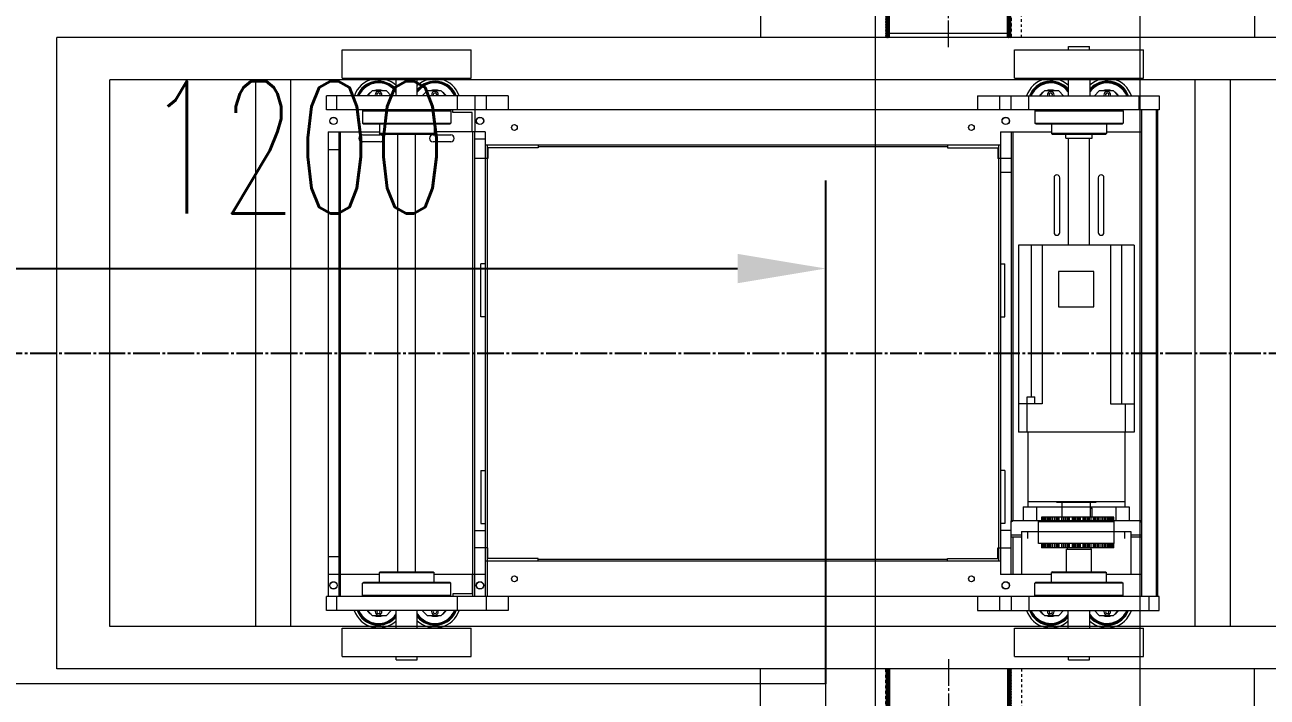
# Model space of a CAD drawing. Header units: millimetres. Extents: x -66983 to -34457, y -12173 to 8181.
# Drawn here: x -50772 to -49364, y -1125 to -362 of the extents above; entities that cross this region are included whole.
import ezdxf

# ---------------------------------------------------------------- set-up
doc = ezdxf.new("R2010")
doc.units = ezdxf.units.MM
doc.linetypes.add('EB_DASH', pattern=[6, 3, -3])
doc.linetypes.add('EB_DASHDOT', pattern=[39, 30, -3, 3, -3])
doc.layers.get('0').update_dxf_attribs({"lineweight": 0})
for name, color, linetype, lineweight in [('01粗实线', 7, 'Continuous', 0), ('02___PRT_ALL_AXES', 7, 'Continuous', 0), ('05中心线', 4, 'EB_DASHDOT', 0), ('4虚线层', 6, 'EB_DASH', 0), ('CAXA0', 7, 'Continuous', 70), ('CAXA1', 1, 'EB_DASHDOT', 25), ('CAXA4', 4, 'Continuous', 25)]:
    doc.layers.add(name, color=color, linetype=linetype, lineweight=lineweight)
doc.styles.add('标准', font='txt.shx', dxfattribs={"width": 0.667, "bigfont": 'gbcbig.shx'})
doc.dimstyles.new('标准', dxfattribs={"dimscale": 100, "dimtxt": 3.5, "dimasz": 2, "dimexe": 2, "dimexo": 0, "dimtad": 1, "dimdec": 1, "dimzin": 0, "dimdsep": 46, "dimtxsty": '标准', "dimcen": 0, "dimdle": 2, "dimazin": 2, "dimtfac": 1, "dimtdec": 3, "dimtmove": 0, "dimatfit": 3, "dimfxl": 1, "dimtolj": 1, "dimtzin": 0, "dimarcsym": 0})

# ---------------------------------------------------------------- blocks, each defined once
blk = doc.blocks.new('CAXBLOCK387')
at = {"layer": 'CAXA0', "color": 0, "linetype": 'Continuous', "lineweight": 25}
for p, q in [((-327930.6, 43726.5), (-327931.6, 43725.5)), ((-327928.8, 43726.5), (-327931.6, 43723.7)), ((-327927.6, 43726), (-327931.6, 43722)), ((-327931.6, 43725.9), (-327927.6, 43721.9)), ((-327931.6, 43724.2), (-327927.6, 43720.2)), ((-327927.6, 43724.2), (-327931.6, 43720.2)), ((-327930.4, 43726.5), (-327927.6, 43723.7)), ((-327928.6, 43726.5), (-327927.6, 43725.5)), ((-327931.6, 43722.4), (-327927.6, 43718.4)), ((-327927.6, 43722.4), (-327931.6, 43718.4)), ((-327927.6, 43720.7), (-327931.6, 43716.7)), ((-327931.6, 43720.6), (-327927.6, 43716.6)), ((-327931.6, 43718.9), (-327927.6, 43714.9)), ((-327927.6, 43718.9), (-327931.6, 43714.9)), ((-327931.6, 43717.1), (-327927.6, 43713.1)), ((-327927.6, 43717.1), (-327931.6, 43713.1)), ((-327927.6, 43715.4), (-327931.6, 43711.4)), ((-327931.6, 43715.3), (-327927.6, 43711.3)), ((-327931.6, 43713.6), (-327927.6, 43709.6)), ((-327927.6, 43713.6), (-327931.6, 43709.6)), ((-327931.6, 43711.8), (-327927.6, 43707.8)), ((-327927.6, 43711.8), (-327931.6, 43707.8)), ((-327927.6, 43710.1), (-327931.6, 43706.1)), ((-327931.6, 43710), (-327927.6, 43706)), ((-327927.6, 43708.3), (-327931.6, 43704.3)), ((-327931.6, 43708.2), (-327927.6, 43704.2)), ((-327931.6, 43706.5), (-327927.6, 43702.5)), ((-327927.6, 43706.5), (-327931.6, 43702.5)), ((-327927.6, 43704.8), (-327931.6, 43700.8)), ((-327931.6, 43704.7), (-327927.6, 43700.7)), ((-327927.6, 43703), (-327931.6, 43699)), ((-327931.6, 43702.9), (-327927.6, 43698.9)), ((-327931.6, 43701.2), (-327927.6, 43697.2)), ((-327927.6, 43701.2), (-327931.6, 43697.2)), ((-327927.6, 43699.5), (-327931.6, 43695.5)), ((-327931.6, 43699.4), (-327927.6, 43695.4)), ((-327927.6, 43697.7), (-327931.6, 43693.7)), ((-327931.6, 43697.6), (-327927.6, 43693.6)), ((-327931.6, 43695.9), (-327927.6, 43691.9)), ((-327927.6, 43695.9), (-327931.6, 43691.9)), ((-327931.6, 43694.1), (-327927.6, 43690.1)), ((-327927.6, 43694.1), (-327931.6, 43690.1)), ((-327927.6, 43692.4), (-327931.6, 43688.4)), ((-327931.6, 43692.3), (-327927.6, 43688.3)), ((-327931.6, 43690.6), (-327927.6, 43686.6)), ((-327927.6, 43690.6), (-327931.6, 43686.6)), ((-327931.6, 43688.8), (-327927.6, 43684.8)), ((-327927.6, 43688.8), (-327931.6, 43684.8)), ((-327927.6, 43687.1), (-327931.6, 43683.1)), ((-327931.6, 43687), (-327927.6, 43683)), ((-327931.6, 43685.3), (-327927.6, 43681.3)), ((-327927.6, 43685.3), (-327931.6, 43681.3)), ((-327931.6, 43683.5), (-327927.6, 43679.5)), ((-327927.6, 43683.5), (-327931.6, 43679.5)), ((-327927.6, 43681.8), (-327931.6, 43677.8)), ((-327931.6, 43681.7), (-327927.6, 43677.7)), ((-327931.6, 43680), (-327927.6, 43676)), ((-327927.6, 43680), (-327931.6, 43676)), ((-327931.6, 43678.2), (-327927.6, 43674.2)), ((-327927.6, 43678.2), (-327931.6, 43674.2)), ((-327927.6, 43676.5), (-327931.6, 43672.5)), ((-327931.6, 43676.4), (-327927.6, 43672.4)), ((-327931.6, 43674.7), (-327927.6, 43670.7)), ((-327927.6, 43674.7), (-327931.6, 43670.7)), ((-327931.6, 43672.9), (-327927.6, 43668.9)), ((-327927.6, 43672.9), (-327931.6, 43668.9)), ((-327927.6, 43671.2), (-327931.6, 43667.2)), ((-327931.6, 43671.1), (-327927.6, 43667.1)), ((-327931.6, 43669.4), (-327927.6, 43665.4)), ((-327927.6, 43669.4), (-327931.6, 43665.4)), ((-327931.6, 43667.6), (-327927.6, 43663.6)), ((-327927.6, 43667.6), (-327931.6, 43663.6)), ((-327927.6, 43665.9), (-327931.6, 43661.9)), ((-327931.6, 43665.8), (-327927.6, 43661.8)), ((-327931.6, 43664.1), (-327927.6, 43660.1)), ((-327927.6, 43664.1), (-327931.6, 43660.1)), ((-327931.6, 43662.3), (-327927.6, 43658.3)), ((-327927.6, 43662.3), (-327931.6, 43658.3)), ((-327927.6, 43660.6), (-327931.6, 43656.6)), ((-327931.6, 43660.5), (-327927.6, 43656.5)), ((-327931.6, 43658.8), (-327929.3, 43656.5)), ((-327931.6, 43657), (-327931.1, 43656.5)), ((-327927.6, 43658.8), (-327929.9, 43656.5)), ((-327927.6, 43657), (-327928.1, 43656.5))]:
    blk.add_line(p, q, dxfattribs=at)
blk = doc.blocks.new('CAXBLOCK388')
at = {"layer": 'CAXA0', "color": 0, "linetype": 'Continuous', "lineweight": 25}
for p, q in [((-327792.7, 43726.5), (-327793.8, 43725.4)), ((-327791, 43726.5), (-327793.8, 43723.6)), ((-327793.8, 43726.1), (-327789.8, 43722.1)), ((-327789.8, 43725.8), (-327793.8, 43721.8)), ((-327793.8, 43724.3), (-327789.8, 43720.3)), ((-327789.8, 43724.1), (-327793.8, 43720.1)), ((-327793.8, 43722.5), (-327789.8, 43718.5)), ((-327792.5, 43726.5), (-327789.8, 43723.8)), ((-327790.7, 43726.5), (-327789.8, 43725.6)), ((-327789.8, 43722.3), (-327793.8, 43718.3)), ((-327793.8, 43720.8), (-327789.8, 43716.8)), ((-327789.8, 43720.5), (-327793.8, 43716.5)), ((-327793.8, 43719), (-327789.8, 43715)), ((-327789.8, 43718.8), (-327793.8, 43714.8)), ((-327793.8, 43717.2), (-327789.8, 43713.2)), ((-327789.8, 43717), (-327793.8, 43713)), ((-327793.8, 43715.5), (-327789.8, 43711.5)), ((-327789.8, 43715.2), (-327793.8, 43711.2)), ((-327793.8, 43713.7), (-327789.8, 43709.7)), ((-327789.8, 43713.5), (-327793.8, 43709.5)), ((-327793.8, 43711.9), (-327789.8, 43707.9)), ((-327789.8, 43711.7), (-327793.8, 43707.7)), ((-327793.8, 43710.2), (-327789.8, 43706.2)), ((-327789.8, 43709.9), (-327793.8, 43705.9)), ((-327793.8, 43708.4), (-327789.8, 43704.4)), ((-327789.8, 43708.2), (-327793.8, 43704.2)), ((-327793.8, 43706.6), (-327789.8, 43702.6)), ((-327789.8, 43706.4), (-327793.8, 43702.4)), ((-327793.8, 43704.8), (-327789.8, 43700.8)), ((-327789.8, 43704.6), (-327793.8, 43700.6)), ((-327793.8, 43703.1), (-327789.8, 43699.1)), ((-327789.8, 43702.9), (-327793.8, 43698.9)), ((-327793.8, 43701.3), (-327789.8, 43697.3)), ((-327789.8, 43701.1), (-327793.8, 43697.1)), ((-327793.8, 43699.5), (-327789.8, 43695.5)), ((-327789.8, 43699.3), (-327793.8, 43695.3)), ((-327793.8, 43697.8), (-327789.8, 43693.8)), ((-327789.8, 43697.5), (-327793.8, 43693.5)), ((-327793.8, 43696), (-327789.8, 43692)), ((-327789.8, 43695.8), (-327793.8, 43691.8)), ((-327793.8, 43694.2), (-327789.8, 43690.2)), ((-327789.8, 43694), (-327793.8, 43690)), ((-327793.8, 43692.5), (-327789.8, 43688.5)), ((-327789.8, 43692.2), (-327793.8, 43688.2)), ((-327793.8, 43690.7), (-327789.8, 43686.7)), ((-327789.8, 43690.5), (-327793.8, 43686.5)), ((-327793.8, 43688.9), (-327789.8, 43684.9)), ((-327789.8, 43688.7), (-327793.8, 43684.7)), ((-327793.8, 43687.2), (-327789.8, 43683.2)), ((-327789.8, 43686.9), (-327793.8, 43682.9)), ((-327793.8, 43685.4), (-327789.8, 43681.4)), ((-327789.8, 43685.2), (-327793.8, 43681.2)), ((-327793.8, 43683.6), (-327789.8, 43679.6)), ((-327789.8, 43683.4), (-327793.8, 43679.4)), ((-327793.8, 43681.9), (-327789.8, 43677.9)), ((-327789.8, 43681.6), (-327793.8, 43677.6)), ((-327793.8, 43680.1), (-327789.8, 43676.1)), ((-327789.8, 43679.9), (-327793.8, 43675.9)), ((-327793.8, 43678.3), (-327789.8, 43674.3)), ((-327789.8, 43678.1), (-327793.8, 43674.1)), ((-327793.8, 43676.6), (-327789.8, 43672.6)), ((-327789.8, 43676.3), (-327793.8, 43672.3)), ((-327793.8, 43674.8), (-327789.8, 43670.8)), ((-327789.8, 43674.6), (-327793.8, 43670.6)), ((-327793.8, 43673), (-327789.8, 43669)), ((-327789.8, 43672.8), (-327793.8, 43668.8)), ((-327793.8, 43671.3), (-327789.8, 43667.3)), ((-327789.8, 43671), (-327793.8, 43667)), ((-327793.8, 43669.5), (-327789.8, 43665.5)), ((-327789.8, 43669.3), (-327793.8, 43665.3)), ((-327793.8, 43667.7), (-327789.8, 43663.7)), ((-327789.8, 43667.5), (-327793.8, 43663.5)), ((-327793.8, 43666), (-327789.8, 43662)), ((-327789.8, 43665.7), (-327793.8, 43661.7)), ((-327793.8, 43664.2), (-327789.8, 43660.2)), ((-327789.8, 43664), (-327793.8, 43660)), ((-327793.8, 43662.4), (-327789.8, 43658.4)), ((-327789.8, 43662.2), (-327793.8, 43658.2)), ((-327793.8, 43660.7), (-327789.8, 43656.7)), ((-327789.8, 43660.4), (-327793.8, 43656.5)), ((-327793.8, 43658.9), (-327791.4, 43656.5)), ((-327793.8, 43657.1), (-327793.2, 43656.5)), ((-327789.8, 43658.7), (-327792, 43656.5)), ((-327789.8, 43656.9), (-327790.2, 43656.5))]:
    blk.add_line(p, q, dxfattribs=at)
blk = doc.blocks.new('CAXBLOCK389')
at = {"layer": 'CAXA0', "color": 0, "linetype": 'Continuous', "lineweight": 25}
for p, q in [((-327931.6, 44512.2), (-327931.3, 44512.5)), ((-327931.6, 44510.4), (-327929.5, 44512.5)), ((-327931.6, 44508.6), (-327927.7, 44512.5)), ((-327927.6, 44508.6), (-327931.5, 44512.5)), ((-327927.6, 44510.4), (-327929.7, 44512.5)), ((-327927.6, 44512.1), (-327928, 44512.5)), ((-327931.6, 44506.9), (-327927.6, 44510.9)), ((-327927.6, 44506.8), (-327931.6, 44510.8)), ((-327931.6, 44505.1), (-327927.6, 44509.1)), ((-327927.6, 44505), (-327931.6, 44509)), ((-327931.6, 44503.3), (-327927.6, 44507.3)), ((-327927.6, 44503.3), (-327931.6, 44507.3)), ((-327931.6, 44501.6), (-327927.6, 44505.6)), ((-327927.6, 44501.5), (-327931.6, 44505.5)), ((-327931.6, 44499.8), (-327927.6, 44503.8)), ((-327927.6, 44499.7), (-327931.6, 44503.7)), ((-327931.6, 44498), (-327927.6, 44502)), ((-327927.6, 44498), (-327931.6, 44502)), ((-327931.6, 44496.3), (-327927.6, 44500.3)), ((-327927.6, 44496.2), (-327931.6, 44500.2)), ((-327931.6, 44494.5), (-327927.6, 44498.5)), ((-327927.6, 44494.4), (-327931.6, 44498.4)), ((-327931.6, 44492.7), (-327927.6, 44496.7)), ((-327927.6, 44492.7), (-327931.6, 44496.7)), ((-327931.6, 44490.9), (-327927.6, 44494.9)), ((-327927.6, 44490.9), (-327931.6, 44494.9)), ((-327931.6, 44489.2), (-327927.6, 44493.2)), ((-327927.6, 44489.1), (-327931.6, 44493.1)), ((-327931.6, 44487.4), (-327927.6, 44491.4)), ((-327927.6, 44487.4), (-327931.6, 44491.4)), ((-327931.6, 44485.6), (-327927.6, 44489.6)), ((-327927.6, 44485.6), (-327931.6, 44489.6)), ((-327931.6, 44483.9), (-327927.6, 44487.9)), ((-327927.6, 44483.8), (-327931.6, 44487.8)), ((-327931.6, 44482.1), (-327927.6, 44486.1)), ((-327927.6, 44482.1), (-327931.6, 44486.1)), ((-327931.6, 44480.3), (-327927.6, 44484.3)), ((-327927.6, 44480.3), (-327931.6, 44484.3)), ((-327931.6, 44478.6), (-327927.6, 44482.6)), ((-327927.6, 44478.5), (-327931.6, 44482.5)), ((-327931.6, 44476.8), (-327927.6, 44480.8)), ((-327927.6, 44476.8), (-327931.6, 44480.8)), ((-327931.6, 44475), (-327927.6, 44479)), ((-327927.6, 44475), (-327931.6, 44479)), ((-327931.6, 44473.3), (-327927.6, 44477.3)), ((-327927.6, 44473.2), (-327931.6, 44477.2)), ((-327931.6, 44471.5), (-327927.6, 44475.5)), ((-327927.6, 44471.5), (-327931.6, 44475.5)), ((-327931.6, 44469.7), (-327927.6, 44473.7)), ((-327927.6, 44469.7), (-327931.6, 44473.7)), ((-327931.6, 44468), (-327927.6, 44472)), ((-327927.6, 44467.9), (-327931.6, 44471.9)), ((-327931.6, 44466.2), (-327927.6, 44470.2)), ((-327927.6, 44466.2), (-327931.6, 44470.2)), ((-327931.6, 44464.4), (-327927.6, 44468.4)), ((-327927.6, 44464.4), (-327931.6, 44468.4)), ((-327931.6, 44462.7), (-327927.6, 44466.7)), ((-327927.6, 44462.6), (-327931.6, 44466.6)), ((-327931.6, 44460.9), (-327927.6, 44464.9)), ((-327927.6, 44460.9), (-327931.6, 44464.9)), ((-327931.6, 44459.1), (-327927.6, 44463.1)), ((-327927.6, 44459.1), (-327931.6, 44463.1)), ((-327931.6, 44457.4), (-327927.6, 44461.4)), ((-327927.6, 44457.3), (-327931.6, 44461.3)), ((-327931.6, 44455.6), (-327927.6, 44459.6)), ((-327927.6, 44455.6), (-327931.6, 44459.6)), ((-327931.6, 44453.8), (-327927.6, 44457.8)), ((-327927.6, 44453.8), (-327931.6, 44457.8)), ((-327931.6, 44452.1), (-327927.6, 44456.1)), ((-327927.6, 44452), (-327931.6, 44456)), ((-327931.6, 44450.3), (-327927.6, 44454.3)), ((-327927.6, 44450.2), (-327931.6, 44454.2)), ((-327931.6, 44448.5), (-327927.6, 44452.5)), ((-327927.6, 44448.5), (-327931.6, 44452.5)), ((-327931.6, 44446.8), (-327927.6, 44450.8)), ((-327927.6, 44446.7), (-327931.6, 44450.7)), ((-327931.6, 44445), (-327927.6, 44449)), ((-327927.6, 44444.9), (-327931.6, 44448.9)), ((-327931.6, 44443.2), (-327927.6, 44447.2)), ((-327927.6, 44443.2), (-327931.6, 44447.2)), ((-327928.7, 44442.5), (-327931.6, 44445.4)), ((-327930.4, 44442.5), (-327931.6, 44443.6)), ((-327930.5, 44442.5), (-327927.6, 44445.5)), ((-327928.8, 44442.5), (-327927.6, 44443.7))]:
    blk.add_line(p, q, dxfattribs=at)
blk = doc.blocks.new('CAXBLOCK390')
at = {"layer": 'CAXA0', "color": 0, "linetype": 'Continuous', "lineweight": 25}
for p, q in [((-327793.8, 44512), (-327793.4, 44512.5)), ((-327793.8, 44510.3), (-327791.6, 44512.5)), ((-327793.8, 44508.5), (-327789.8, 44512.5)), ((-327789.8, 44508.7), (-327793.6, 44512.5)), ((-327789.8, 44510.5), (-327791.8, 44512.5)), ((-327789.8, 44512.3), (-327790.1, 44512.5)), ((-327789.8, 44507), (-327793.8, 44511)), ((-327793.8, 44506.7), (-327789.8, 44510.7)), ((-327789.8, 44505.2), (-327793.8, 44509.2)), ((-327793.8, 44505), (-327789.8, 44509)), ((-327789.8, 44503.4), (-327793.8, 44507.4)), ((-327793.8, 44503.2), (-327789.8, 44507.2)), ((-327789.8, 44501.6), (-327793.8, 44505.6)), ((-327793.8, 44501.4), (-327789.8, 44505.4)), ((-327789.8, 44499.9), (-327793.8, 44503.9)), ((-327793.8, 44499.7), (-327789.8, 44503.7)), ((-327789.8, 44498.1), (-327793.8, 44502.1)), ((-327793.8, 44497.9), (-327789.8, 44501.9)), ((-327789.8, 44496.3), (-327793.8, 44500.3)), ((-327793.8, 44496.1), (-327789.8, 44500.1)), ((-327789.8, 44494.6), (-327793.8, 44498.6)), ((-327793.8, 44494.3), (-327789.8, 44498.3)), ((-327789.8, 44492.8), (-327793.8, 44496.8)), ((-327793.8, 44492.6), (-327789.8, 44496.6)), ((-327789.8, 44491), (-327793.8, 44495)), ((-327793.8, 44490.8), (-327789.8, 44494.8)), ((-327789.8, 44489.3), (-327793.8, 44493.3)), ((-327793.8, 44489), (-327789.8, 44493)), ((-327789.8, 44487.5), (-327793.8, 44491.5)), ((-327793.8, 44487.3), (-327789.8, 44491.3)), ((-327789.8, 44485.7), (-327793.8, 44489.7)), ((-327793.8, 44485.5), (-327789.8, 44489.5)), ((-327789.8, 44484), (-327793.8, 44488)), ((-327793.8, 44483.7), (-327789.8, 44487.7)), ((-327789.8, 44482.2), (-327793.8, 44486.2)), ((-327793.8, 44482), (-327789.8, 44486)), ((-327789.8, 44480.4), (-327793.8, 44484.4)), ((-327793.8, 44480.2), (-327789.8, 44484.2)), ((-327789.8, 44478.7), (-327793.8, 44482.7)), ((-327793.8, 44478.4), (-327789.8, 44482.4)), ((-327789.8, 44476.9), (-327793.8, 44480.9)), ((-327793.8, 44476.7), (-327789.8, 44480.7)), ((-327789.8, 44475.1), (-327793.8, 44479.1)), ((-327793.8, 44474.9), (-327789.8, 44478.9)), ((-327789.8, 44473.4), (-327793.8, 44477.4)), ((-327793.8, 44473.1), (-327789.8, 44477.1)), ((-327789.8, 44471.6), (-327793.8, 44475.6)), ((-327793.8, 44471.4), (-327789.8, 44475.4)), ((-327789.8, 44469.8), (-327793.8, 44473.8)), ((-327793.8, 44469.6), (-327789.8, 44473.6)), ((-327789.8, 44468.1), (-327793.8, 44472.1)), ((-327793.8, 44467.8), (-327789.8, 44471.8)), ((-327789.8, 44466.3), (-327793.8, 44470.3)), ((-327793.8, 44466.1), (-327789.8, 44470.1)), ((-327789.8, 44464.5), (-327793.8, 44468.5)), ((-327793.8, 44464.3), (-327789.8, 44468.3)), ((-327789.8, 44462.8), (-327793.8, 44466.8)), ((-327793.8, 44462.5), (-327789.8, 44466.5)), ((-327789.8, 44461), (-327793.8, 44465)), ((-327793.8, 44460.8), (-327789.8, 44464.8)), ((-327789.8, 44459.2), (-327793.8, 44463.2)), ((-327793.8, 44459), (-327789.8, 44463)), ((-327789.8, 44457.5), (-327793.8, 44461.5)), ((-327793.8, 44457.2), (-327789.8, 44461.2)), ((-327789.8, 44455.7), (-327793.8, 44459.7)), ((-327793.8, 44455.5), (-327789.8, 44459.5)), ((-327789.8, 44453.9), (-327793.8, 44457.9)), ((-327793.8, 44453.7), (-327789.8, 44457.7)), ((-327789.8, 44452.2), (-327793.8, 44456.2)), ((-327793.8, 44451.9), (-327789.8, 44455.9)), ((-327789.8, 44450.4), (-327793.8, 44454.4)), ((-327793.8, 44450.2), (-327789.8, 44454.2)), ((-327789.8, 44448.6), (-327793.8, 44452.6)), ((-327793.8, 44448.4), (-327789.8, 44452.4)), ((-327789.8, 44446.8), (-327793.8, 44450.8)), ((-327793.8, 44446.6), (-327789.8, 44450.6)), ((-327789.8, 44445.1), (-327793.8, 44449.1)), ((-327793.8, 44444.8), (-327789.8, 44448.8)), ((-327789.8, 44443.3), (-327793.8, 44447.3)), ((-327793.8, 44443.1), (-327789.8, 44447.1)), ((-327790.8, 44442.5), (-327793.8, 44445.5)), ((-327792.5, 44442.5), (-327793.8, 44443.8)), ((-327792.7, 44442.5), (-327789.8, 44445.3)), ((-327790.9, 44442.5), (-327789.8, 44443.5))]:
    blk.add_line(p, q, dxfattribs=at)
blk = doc.blocks.new('CAXBLOCK366')
at = {"linetype": 'Continuous', "lineweight": 0}
for p, q in [((-23694.7, -65191.4), (-23694.7, -65261.4)), ((-23548.5, -65261.4), (-23548.5, -65191.4)), ((-23134.7, -65191.4), (-23134.7, -65261.4)), ((-23414.7, -65261.4), (-23414.7, -65212.3)), ((-23548.5, -65256.4), (-23414.7, -65256.4)), ((-23564.7, -65410.3), (-23564.7, -66184.4)), ((-23264.7, -65410.3), (-23264.7, -66184.4)), ((-23694.7, -66047.4), (-23694.7, -65977.4)), ((-23548.5, -65977.4), (-23548.5, -66047.4)), ((-23414.7, -65977.4), (-23414.7, -66026.5)), ((-23134.7, -66047.4), (-23134.7, -65977.4))]:
    blk.add_line(p, q, dxfattribs=at)
at = {"layer": '05中心线', "linetype": 'EB_DASHDOT', "lineweight": 0}
for p, q in [((-23481.6, -65272.2), (-23481.6, -65187)), ((-23481.6, -65966.6), (-23481.6, -66051.8))]:
    blk.add_line(p, q, dxfattribs=at)
at = {"layer": '4虚线层', "linetype": 'EB_DASH', "lineweight": 0}
for p, q in [((-23552.5, -65191.4), (-23552.5, -65261.4)), ((-23410.7, -65191.4), (-23410.7, -65261.4)), ((-23398.7, -65261.4), (-23398.7, -65191.4)), ((-23552.5, -66047.4), (-23552.5, -65977.4)), ((-23410.7, -66047.4), (-23410.7, -65977.4)), ((-23398.7, -65977.4), (-23398.7, -66047.4))]:
    blk.add_line(p, q, dxfattribs=at)
at = {"linetype": 'Continuous', "lineweight": 0}
for name in ['CAXBLOCK389', 'CAXBLOCK390', 'CAXBLOCK387', 'CAXBLOCK388']:
    blk.add_blockref(name, (304379.1, -109703.9), dxfattribs=at)
blk = doc.blocks.new('CAXBLOCK365')
at = {"linetype": 'Continuous', "lineweight": 0}
for p, q in [((-23564.7, -65068.4), (-23564.7, -65410.3)), ((-23264.7, -65068.4), (-23264.7, -65410.3))]:
    blk.add_line(p, q, dxfattribs=at)
at = {"layer": 'CAXA0', "linetype": 'Continuous', "lineweight": 70}
blk.add_blockref('CAXBLOCK366', (0, 0), dxfattribs=at)
blk = doc.blocks.new('CAXBLOCK364')
at = {"color": 7, "linetype": 'Continuous', "lineweight": 0}
for p, q in [((-17452.2, -65259.4), (-17428.2, -65259.4)), ((-17452.2, -65263.4), (-17452.2, -65259.4)), ((-17428.2, -65263.4), (-17428.2, -65259.4)), ((-18214.2, -65315.4), (-18214.2, -65295.4)), ((-18190.2, -65315.4), (-18190.2, -65295.4)), ((-17452.6, -65295.4), (-17452.6, -65315.4)), ((-17427.8, -65295.4), (-17427.8, -65315.4)), ((-18293.2, -65331.4), (-18293.2, -65315.4)), ((-18087.2, -65315.4), (-18293.2, -65315.4)), ((-18281.6, -65331.4), (-18281.6, -65315.4)), ((-18241.2, -65309.9), (-18246.7, -65315.4)), ((-18225.2, -65309.9), (-18241.2, -65309.9)), ((-18219.7, -65315.4), (-18225.2, -65309.9)), ((-18179.2, -65309.9), (-18184.7, -65315.4)), ((-18163.2, -65309.9), (-18179.2, -65309.9)), ((-18157.7, -65315.4), (-18163.2, -65309.9)), ((-18145.2, -65315.4), (-18145.2, -65331.4)), ((-18125.2, -65315.4), (-18125.2, -65331.4)), ((-18112.2, -65315.4), (-18112.2, -65331.4)), ((-18087.2, -65315.4), (-18087.2, -65331.4)), ((-17555.2, -65315.4), (-17349.2, -65315.4)), ((-17555.2, -65315.4), (-17555.2, -65331.4)), ((-17530.2, -65315.4), (-17530.2, -65331.4)), ((-17517.2, -65331.4), (-17517.2, -65315.4)), ((-17497.2, -65331.4), (-17497.2, -65315.4)), ((-17479.2, -65309.9), (-17484.7, -65315.4)), ((-17463.2, -65309.9), (-17479.2, -65309.9)), ((-17457.7, -65315.4), (-17463.2, -65309.9)), ((-17417.2, -65309.9), (-17422.7, -65315.4)), ((-17401.2, -65309.9), (-17417.2, -65309.9)), ((-17395.7, -65315.4), (-17401.2, -65309.9)), ((-17372.5, -65315.4), (-17372.5, -65331.4)), ((-17349.2, -65315.4), (-17349.2, -65331.4)), ((-17349.2, -65331.4), (-18293.2, -65331.4)), ((-18251.2, -65331.4), (-18252.2, -65332.4)), ((-18252.2, -65332.4), (-18252.2, -65346.4)), ((-18252.2, -65332.4), (-18152.2, -65332.4)), ((-18153.2, -65331.4), (-18152.2, -65332.4)), ((-18152.2, -65332.4), (-18152.2, -65346.4)), ((-18150.1, -65334.4), (-18150.1, -65331.4)), ((-18128.1, -65334.4), (-18150.1, -65334.4)), ((-18128.1, -65356.4), (-18128.1, -65334.4)), ((-18125.1, -65331.4), (-18125.1, -65356.4)), ((-17489.2, -65331.4), (-17490.2, -65332.4)), ((-17490.2, -65332.4), (-17390.2, -65332.4)), ((-17490.2, -65332.4), (-17490.2, -65346.4)), ((-17391.2, -65331.4), (-17390.2, -65332.4)), ((-17390.2, -65332.4), (-17390.2, -65346.4)), ((-17369.3, -65331.4), (-17369.3, -65398.3)), ((-17352.3, -65398.3), (-17352.3, -65331.4)), ((-17351.2, -65331.4), (-17351.2, -65398.3)), ((-18252.2, -65346.4), (-18251.2, -65347.4)), ((-18252.2, -65346.4), (-18152.2, -65346.4)), ((-18251.2, -65347.4), (-18153.2, -65347.4)), ((-18233.2, -65347.4), (-18233.2, -65358.4)), ((-18171.2, -65347.4), (-18171.2, -65358.4)), ((-18153.2, -65347.4), (-18152.2, -65346.4)), ((-17490.2, -65346.4), (-17390.2, -65346.4)), ((-17489.2, -65347.4), (-17490.2, -65346.4)), ((-17489.2, -65347.4), (-17391.2, -65347.4)), ((-17471.2, -65347.4), (-17471.2, -65358.4)), ((-17409.2, -65347.4), (-17409.2, -65358.4)), ((-17391.2, -65347.4), (-17390.2, -65346.4)), ((-18291.2, -65356.4), (-18291.2, -65398.3)), ((-18291.2, -65356.4), (-18233.2, -65356.4)), ((-18279.2, -65356.4), (-18279.2, -65398.3)), ((-18277.2, -65398.3), (-18277.2, -65356.4)), ((-18252.4, -65359.7), (-18232.4, -65359.7)), ((-18232.2, -65359.4), (-18233.2, -65358.4)), ((-18171.2, -65358.4), (-18233.2, -65358.4)), ((-18172.2, -65359.4), (-18232.2, -65359.4)), ((-18212.2, -65398.3), (-18212.2, -65359.4)), ((-18192.2, -65398.3), (-18192.2, -65359.4)), ((-18172.4, -65359.7), (-18152.4, -65359.7)), ((-18172.2, -65359.4), (-18171.2, -65358.4)), ((-18113.2, -65356.4), (-18171.2, -65356.4)), ((-18127.2, -65398.3), (-18127.2, -65356.4)), ((-18125.2, -65398.3), (-18125.2, -65356.4)), ((-18125.2, -65364.4), (-18113.2, -65364.4)), ((-18113.2, -65356.4), (-18113.2, -65398.3)), ((-17529.2, -65356.4), (-17471.2, -65356.4)), ((-17529.2, -65356.4), (-17529.2, -65398.3)), ((-17517.2, -65356.4), (-17517.2, -65398.3)), ((-17515.2, -65356.4), (-17515.2, -65398.3)), ((-17409.2, -65358.4), (-17471.2, -65358.4)), ((-17470.2, -65359.4), (-17471.2, -65358.4)), ((-17410.2, -65359.4), (-17470.2, -65359.4)), ((-17455.2, -65363.4), (-17455.2, -65359.4)), ((-17455.2, -65363.4), (-17425.2, -65363.4)), ((-17452.2, -65398.3), (-17452.2, -65363.4)), ((-17428.2, -65398.3), (-17428.2, -65363.4)), ((-17425.2, -65363.4), (-17425.2, -65359.4)), ((-17410.2, -65359.4), (-17409.2, -65358.4)), ((-17409.2, -65356.4), (-17369.3, -65356.4)), ((-17352.3, -65356.4), (-17351.2, -65356.4)), ((-18291.2, -65376.4), (-18279.2, -65376.4)), ((-18232.4, -65367.7), (-18252.4, -65367.7)), ((-18152.4, -65367.7), (-18172.4, -65367.7)), ((-17529.2, -65371.4), (-18113.2, -65371.4)), ((-18111.2, -65371.4), (-18111.2, -65398.3)), ((-18110.2, -65374.4), (-18110.2, -65386.4)), ((-18053.2, -65374.4), (-18110.2, -65374.4)), ((-18053.2, -65371.4), (-18053.2, -65374.4)), ((-17589.2, -65373.4), (-18053.2, -65373.4)), ((-17589.2, -65371.4), (-17589.2, -65374.4)), ((-17589.2, -65374.4), (-17532.2, -65374.4)), ((-17532.2, -65374.4), (-17532.2, -65386.4)), ((-17531.2, -65398.3), (-17531.2, -65371.4)), ((-17351.2, -65376.4), (-17352.3, -65376.4)), ((-18110.2, -65386.4), (-18125.2, -65386.4)), ((-17517.2, -65386.4), (-17532.2, -65386.4)), ((-18291.2, -65398.3), (-18291.2, -65883.4)), ((-18279.2, -65398.3), (-18279.2, -65883.4)), ((-18277.2, -65883.4), (-18277.2, -65398.3)), ((-18212.2, -65856.4), (-18212.2, -65398.3)), ((-18192.2, -65856.4), (-18192.2, -65398.3)), ((-18127.2, -65883.4), (-18127.2, -65398.3)), ((-18125.2, -65883.4), (-18125.2, -65398.3)), ((-18113.2, -65398.3), (-18113.2, -65883.4)), ((-18111.2, -65398.3), (-18111.2, -65883.4)), ((-17531.2, -65843.4), (-17531.2, -65398.3)), ((-17529.2, -65398.3), (-17529.2, -65858.4)), ((-17517.2, -65402.4), (-17529.2, -65402.4)), ((-17517.2, -65398.3), (-17517.2, -65797.6)), ((-17515.2, -65398.3), (-17515.2, -65797.6)), ((-17452.2, -65484.9), (-17452.2, -65398.3)), ((-17428.2, -65484.9), (-17428.2, -65398.3)), ((-17369.3, -65398.3), (-17369.3, -65883.4)), ((-17352.3, -65883.4), (-17352.3, -65398.3)), ((-17351.2, -65398.3), (-17351.2, -65883.4)), ((-17468.4, -65408.4), (-17468.4, -65470.4)), ((-17461.9, -65470.4), (-17461.9, -65408.4)), ((-17418.4, -65408.4), (-17418.4, -65470.4)), ((-17411.9, -65470.4), (-17411.9, -65408.4)), ((-17377.8, -65484.9), (-17508.8, -65484.9)), ((-17508.8, -65484.9), (-17508.8, -65696.9)), ((-17494.6, -65484.9), (-17494.6, -65656.9)), ((-17482.1, -65484.9), (-17482.1, -65664.9)), ((-17404.5, -65484.9), (-17404.5, -65664.9)), ((-17392, -65484.9), (-17392, -65664.9)), ((-17377.8, -65484.9), (-17377.8, -65696.9)), ((-18118.2, -65566.1), (-18118.2, -65506.1)), ((-18113.2, -65506.1), (-18118.2, -65506.1)), ((-17529.2, -65506.1), (-17524.2, -65506.1)), ((-17524.2, -65566.1), (-17524.2, -65506.1)), ((-17423.3, -65514.9), (-17463.3, -65514.9)), ((-17463.3, -65514.9), (-17463.3, -65554.9)), ((-17423.3, -65554.9), (-17423.3, -65514.9)), ((-17463.3, -65554.9), (-17423.3, -65554.9)), ((-18113.2, -65566.1), (-18118.2, -65566.1)), ((-17529.2, -65566.1), (-17524.2, -65566.1)), ((-17499.1, -65656.9), (-17490.1, -65656.9)), ((-17499.1, -65664.9), (-17499.1, -65656.9)), ((-17490.1, -65664.9), (-17490.1, -65656.9)), ((-17482.1, -65664.9), (-17508.8, -65664.9)), ((-17498.8, -65696.9), (-17498.8, -65664.9)), ((-17404.5, -65664.9), (-17377.8, -65664.9)), ((-17387.8, -65664.9), (-17387.8, -65696.9)), ((-17377.8, -65696.9), (-17508.8, -65696.9)), ((-17498.3, -65696.9), (-17498.3, -65781.6)), ((-17388.3, -65696.9), (-17388.3, -65781.6)), ((-18118.2, -65740.5), (-18118.2, -65800.5)), ((-18118.2, -65740.5), (-18113.2, -65740.5)), ((-17524.2, -65740.5), (-17529.2, -65740.5)), ((-17524.2, -65740.5), (-17524.2, -65800.5)), ((-17503.3, -65781.6), (-17383.3, -65781.6)), ((-17503.3, -65781.6), (-17503.3, -65797.6)), ((-17488.3, -65781.6), (-17488.3, -65797.6)), ((-17427.3, -65783.4), (-17425.2, -65783.4)), ((-17425.2, -65793.4), (-17425.2, -65783.4)), ((-17398.3, -65781.6), (-17398.3, -65797.6)), ((-17383.3, -65781.6), (-17383.3, -65797.6)), ((-18118.2, -65800.5), (-18113.2, -65800.5)), ((-17524.2, -65800.5), (-17529.2, -65800.5)), ((-17369.3, -65797.6), (-17517.3, -65797.6)), ((-17517.3, -65797.6), (-17517.3, -65857.6)), ((-17515.3, -65797.6), (-17517.3, -65799.6)), ((-17486, -65798.4), (-17400.6, -65798.4)), ((-17486, -65823.4), (-17486, -65798.4)), ((-17400.7, -65793.4), (-17482.8, -65793.4)), ((-17482.8, -65793.4), (-17482.8, -65798.4)), ((-17482.8, -65793.4), (-17482.8, -65798.4)), ((-17482.2, -65798.4), (-17482.2, -65793.4)), ((-17480.7, -65798.4), (-17480.7, -65793.4)), ((-17480, -65793.4), (-17480, -65798.4)), ((-17479.6, -65793.4), (-17479.6, -65798.4)), ((-17479.5, -65793.4), (-17479.5, -65798.4)), ((-17477.9, -65798.4), (-17477.9, -65793.4)), ((-17476, -65798.4), (-17476, -65793.4)), ((-17475.3, -65793.4), (-17475.3, -65798.4)), ((-17473.5, -65793.4), (-17473.5, -65798.4)), ((-17473.1, -65793.4), (-17473.1, -65798.4)), ((-17472.6, -65793.4), (-17472.6, -65798.4)), ((-17470.1, -65798.4), (-17470.1, -65793.4)), ((-17468.1, -65798.4), (-17468.1, -65793.4)), ((-17467.5, -65793.4), (-17467.5, -65798.4)), ((-17465.6, -65793.4), (-17465.6, -65798.4)), ((-17464.1, -65793.4), (-17464.1, -65798.4)), ((-17463.7, -65793.4), (-17463.7, -65798.4)), ((-17462.9, -65793.4), (-17462.9, -65798.4)), ((-17459.7, -65798.4), (-17459.7, -65793.4)), ((-17457.8, -65798.4), (-17457.8, -65793.4)), ((-17457.3, -65793.4), (-17457.3, -65798.4)), ((-17455.5, -65793.4), (-17455.5, -65798.4)), ((-17453.7, -65793.4), (-17453.7, -65798.4)), ((-17452.6, -65793.4), (-17452.6, -65798.4)), ((-17452.6, -65793.4), (-17452.6, -65798.4)), ((-17451.3, -65793.4), (-17451.3, -65798.4)), ((-17447.7, -65798.4), (-17447.7, -65793.4)), ((-17438.9, -65793.4), (-17438.9, -65798.4)), ((-17435.3, -65798.4), (-17435.3, -65793.4)), ((-17434, -65798.4), (-17434, -65793.4)), ((-17434, -65793.4), (-17434, -65798.4)), ((-17432.9, -65793.4), (-17432.9, -65798.4)), ((-17431.1, -65793.4), (-17431.1, -65798.4)), ((-17429.3, -65793.4), (-17429.3, -65798.4)), ((-17428.8, -65793.4), (-17428.8, -65798.4)), ((-17426.9, -65793.4), (-17426.9, -65798.4)), ((-17423.7, -65798.4), (-17423.7, -65793.4)), ((-17422.9, -65798.4), (-17422.9, -65793.4)), ((-17422.5, -65793.4), (-17422.5, -65798.4)), ((-17421, -65793.4), (-17421, -65798.4)), ((-17419.1, -65793.4), (-17419.1, -65798.4)), ((-17418.5, -65793.4), (-17418.5, -65798.4)), ((-17416.5, -65793.4), (-17416.5, -65798.4)), ((-17414, -65798.4), (-17414, -65793.4)), ((-17413.5, -65798.4), (-17413.5, -65793.4)), ((-17413.1, -65793.4), (-17413.1, -65798.4)), ((-17411.3, -65793.4), (-17411.3, -65798.4)), ((-17410.6, -65793.4), (-17410.6, -65798.4)), ((-17408.7, -65793.4), (-17408.7, -65798.4)), ((-17407.1, -65798.4), (-17407.1, -65793.4)), ((-17407, -65798.4), (-17407, -65793.4)), ((-17406.7, -65793.4), (-17406.7, -65798.4)), ((-17405.9, -65793.4), (-17405.9, -65798.4)), ((-17404.4, -65793.4), (-17404.4, -65798.4)), ((-17403.8, -65798.4), (-17403.8, -65793.4)), ((-17403.8, -65798.4), (-17403.8, -65793.4)), ((-17403.5, -65793.4), (-17403.5, -65798.4)), ((-17402.8, -65793.4), (-17402.8, -65798.4)), ((-17401.3, -65793.4), (-17401.3, -65798.4)), ((-17400.7, -65798.4), (-17400.7, -65793.4)), ((-17400.7, -65798.4), (-17400.7, -65793.4)), ((-17400.6, -65798.4), (-17400.6, -65823.4)), ((-17369.3, -65799.6), (-17371.3, -65797.6)), ((-18125.2, -65808.4), (-18113.2, -65808.4)), ((-17517.3, -65808.4), (-17529.2, -65808.4)), ((-17517.3, -65813.6), (-17505.3, -65813.6)), ((-17517.3, -65815.6), (-17505.3, -65815.6)), ((-17517.2, -65858.4), (-17517.2, -65815.6)), ((-17515.2, -65815.6), (-17515.2, -65858.4)), ((-17505.3, -65809.6), (-17381.3, -65809.6)), ((-17505.3, -65809.6), (-17505.3, -65857.6)), ((-17381.3, -65809.6), (-17381.3, -65857.6)), ((-17381.3, -65813.6), (-17369.3, -65813.6)), ((-17381.3, -65815.6), (-17369.3, -65815.6)), ((-18110.2, -65828.4), (-18125.2, -65828.4)), ((-18110.2, -65840.4), (-18110.2, -65828.4)), ((-17532.2, -65828.4), (-17517.2, -65828.4)), ((-17532.2, -65840.4), (-17532.2, -65828.4)), ((-17400.6, -65823.4), (-17486, -65823.4)), ((-17482.8, -65823.4), (-17482.8, -65828.4)), ((-17482.8, -65823.4), (-17482.8, -65828.4)), ((-17400.7, -65828.4), (-17482.8, -65828.4)), ((-17482.2, -65828.4), (-17482.2, -65823.4)), ((-17480.7, -65828.4), (-17480.7, -65823.4)), ((-17480, -65823.4), (-17480, -65828.4)), ((-17479.6, -65823.4), (-17479.6, -65828.4)), ((-17479.5, -65823.4), (-17479.5, -65828.4)), ((-17477.9, -65828.4), (-17477.9, -65823.4)), ((-17476, -65828.4), (-17476, -65823.4)), ((-17475.3, -65823.4), (-17475.3, -65828.4)), ((-17473.5, -65823.4), (-17473.5, -65828.4)), ((-17473.1, -65823.4), (-17473.1, -65828.4)), ((-17472.6, -65823.4), (-17472.6, -65828.4)), ((-17470.1, -65828.4), (-17470.1, -65823.4)), ((-17468.1, -65828.4), (-17468.1, -65823.4)), ((-17467.5, -65823.4), (-17467.5, -65828.4)), ((-17465.6, -65823.4), (-17465.6, -65828.4)), ((-17464.1, -65823.4), (-17464.1, -65828.4)), ((-17463.7, -65823.4), (-17463.7, -65828.4)), ((-17462.9, -65823.4), (-17462.9, -65828.4)), ((-17459.7, -65828.4), (-17459.7, -65823.4)), ((-17457.8, -65828.4), (-17457.8, -65823.4)), ((-17457.3, -65823.4), (-17457.3, -65828.4)), ((-17455.5, -65823.4), (-17455.5, -65828.4)), ((-17454.2, -65829.7), (-17426.2, -65829.7)), ((-17454.2, -65855.4), (-17454.2, -65829.7)), ((-17453.7, -65823.4), (-17453.7, -65828.4)), ((-17453.5, -65828.4), (-17453.5, -65829.7)), ((-17452.6, -65823.4), (-17452.6, -65828.4)), ((-17452.6, -65823.4), (-17452.6, -65828.4)), ((-17451.3, -65823.4), (-17451.3, -65828.4)), ((-17447.7, -65828.4), (-17447.7, -65823.4)), ((-17438.9, -65823.4), (-17438.9, -65828.4)), ((-17435.3, -65828.4), (-17435.3, -65823.4)), ((-17434, -65828.4), (-17434, -65823.4)), ((-17434, -65823.4), (-17434, -65828.4)), ((-17432.9, -65823.4), (-17432.9, -65828.4)), ((-17431.1, -65823.4), (-17431.1, -65828.4)), ((-17429.3, -65823.4), (-17429.3, -65828.4)), ((-17428.8, -65823.4), (-17428.8, -65828.4)), ((-17426.9, -65823.4), (-17426.9, -65828.4)), ((-17426.9, -65828.4), (-17426.9, -65829.7)), ((-17426.2, -65855.4), (-17426.2, -65829.7)), ((-17423.7, -65828.4), (-17423.7, -65823.4)), ((-17422.9, -65828.4), (-17422.9, -65823.4)), ((-17422.5, -65823.4), (-17422.5, -65828.4)), ((-17421, -65823.4), (-17421, -65828.4)), ((-17419.1, -65823.4), (-17419.1, -65828.4)), ((-17418.5, -65823.4), (-17418.5, -65828.4)), ((-17416.5, -65823.4), (-17416.5, -65828.4)), ((-17414, -65828.4), (-17414, -65823.4)), ((-17413.5, -65828.4), (-17413.5, -65823.4)), ((-17413.1, -65823.4), (-17413.1, -65828.4)), ((-17411.3, -65823.4), (-17411.3, -65828.4)), ((-17410.6, -65823.4), (-17410.6, -65828.4)), ((-17408.7, -65823.4), (-17408.7, -65828.4)), ((-17407.1, -65828.4), (-17407.1, -65823.4)), ((-17407, -65828.4), (-17407, -65823.4)), ((-17406.7, -65823.4), (-17406.7, -65828.4)), ((-17405.9, -65823.4), (-17405.9, -65828.4)), ((-17404.4, -65823.4), (-17404.4, -65828.4)), ((-17403.8, -65828.4), (-17403.8, -65823.4)), ((-17403.8, -65828.4), (-17403.8, -65823.4)), ((-17403.5, -65823.4), (-17403.5, -65828.4)), ((-17402.8, -65823.4), (-17402.8, -65828.4)), ((-17401.3, -65823.4), (-17401.3, -65828.4)), ((-17400.7, -65828.4), (-17400.7, -65823.4)), ((-17400.7, -65828.4), (-17400.7, -65823.4)), ((-18279.2, -65838.4), (-18291.2, -65838.4)), ((-17529.2, -65843.4), (-18113.2, -65843.4)), ((-18053.2, -65840.4), (-18110.2, -65840.4)), ((-18053.2, -65843.4), (-18053.2, -65840.4)), ((-17589.2, -65841.4), (-18053.2, -65841.4)), ((-17589.2, -65840.4), (-17532.2, -65840.4)), ((-17589.2, -65843.4), (-17589.2, -65840.4)), ((-17352.3, -65838.4), (-17351.2, -65838.4)), ((-18232.2, -65855.4), (-18233.2, -65856.4)), ((-18233.2, -65867.4), (-18233.2, -65856.4)), ((-18233.2, -65856.4), (-18171.2, -65856.4)), ((-18232.2, -65855.4), (-18172.2, -65855.4)), ((-18172.2, -65855.4), (-18171.2, -65856.4)), ((-18171.2, -65867.4), (-18171.2, -65856.4)), ((-17470.2, -65855.4), (-17471.2, -65856.4)), ((-17471.2, -65856.4), (-17409.2, -65856.4)), ((-17471.2, -65867.4), (-17471.2, -65856.4)), ((-17470.2, -65855.4), (-17410.2, -65855.4)), ((-17410.2, -65855.4), (-17409.2, -65856.4)), ((-17409.2, -65867.4), (-17409.2, -65856.4)), ((-18233.2, -65858.4), (-18291.2, -65858.4)), ((-18252.2, -65868.4), (-18251.2, -65867.4)), ((-18252.2, -65882.4), (-18252.2, -65868.4)), ((-18152.2, -65868.4), (-18252.2, -65868.4)), ((-18153.2, -65867.4), (-18251.2, -65867.4)), ((-18113.2, -65858.4), (-18171.2, -65858.4)), ((-18152.2, -65868.4), (-18153.2, -65867.4)), ((-18152.2, -65882.4), (-18152.2, -65868.4)), ((-18128.1, -65858.4), (-18128.1, -65880.4)), ((-18125.1, -65883.4), (-18125.1, -65858.4)), ((-17471.2, -65858.4), (-17529.2, -65858.4)), ((-17489.2, -65867.4), (-17490.2, -65868.4)), ((-17390.2, -65868.4), (-17490.2, -65868.4)), ((-17490.2, -65882.4), (-17490.2, -65868.4)), ((-17391.2, -65867.4), (-17489.2, -65867.4)), ((-17369.3, -65858.4), (-17409.2, -65858.4)), ((-17391.2, -65867.4), (-17390.2, -65868.4)), ((-17390.2, -65882.4), (-17390.2, -65868.4)), ((-17351.2, -65858.4), (-17352.3, -65858.4)), ((-18293.2, -65899.4), (-18293.2, -65883.4)), ((-17349.2, -65883.4), (-18293.2, -65883.4)), ((-18281.6, -65899.4), (-18281.6, -65883.4)), ((-18251.2, -65883.4), (-18252.2, -65882.4)), ((-18152.2, -65882.4), (-18252.2, -65882.4)), ((-18153.2, -65883.4), (-18152.2, -65882.4)), ((-18128.1, -65880.4), (-18150.1, -65880.4)), ((-18150.1, -65880.4), (-18150.1, -65883.4)), ((-18145.2, -65883.4), (-18145.2, -65899.4)), ((-18112.2, -65883.4), (-18112.2, -65899.4)), ((-18087.2, -65883.4), (-18087.2, -65899.4)), ((-17555.2, -65883.4), (-17555.2, -65899.4)), ((-17530.2, -65883.4), (-17530.2, -65899.4)), ((-17517.2, -65883.4), (-17517.2, -65899.4)), ((-17497.2, -65883.4), (-17497.2, -65899.4)), ((-17390.2, -65882.4), (-17490.2, -65882.4)), ((-17489.2, -65883.4), (-17490.2, -65882.4)), ((-17391.2, -65883.4), (-17390.2, -65882.4)), ((-17360.8, -65899.4), (-17360.8, -65883.4)), ((-17349.2, -65899.4), (-17349.2, -65883.4)), ((-18087.2, -65899.4), (-18293.2, -65899.4)), ((-18246.7, -65899.4), (-18241.2, -65904.9)), ((-18225.2, -65904.9), (-18219.7, -65899.4)), ((-18214.2, -65919.4), (-18214.2, -65899.4)), ((-18190.2, -65919.4), (-18190.2, -65899.4)), ((-18184.7, -65899.4), (-18179.2, -65904.9)), ((-18163.2, -65904.9), (-18157.7, -65899.4)), ((-17555.2, -65899.4), (-17349.2, -65899.4)), ((-17484.7, -65899.4), (-17479.2, -65904.9)), ((-17463.2, -65904.9), (-17457.7, -65899.4)), ((-17452.6, -65919.4), (-17452.6, -65899.4)), ((-17427.8, -65919.4), (-17427.8, -65899.4)), ((-17422.7, -65899.4), (-17417.2, -65904.9)), ((-17401.2, -65904.9), (-17395.7, -65899.4)), ((-18241.2, -65904.9), (-18225.2, -65904.9)), ((-18179.2, -65904.9), (-18163.2, -65904.9)), ((-17479.2, -65904.9), (-17463.2, -65904.9)), ((-17417.2, -65904.9), (-17401.2, -65904.9)), ((-18214.2, -65955.4), (-18214.2, -65951.4)), ((-18214.2, -65955.4), (-18190.2, -65955.4)), ((-18190.2, -65955.4), (-18190.2, -65951.4)), ((-17452.2, -65955.4), (-17452.2, -65951.4)), ((-17452.2, -65955.4), (-17428.2, -65955.4)), ((-17428.2, -65955.4), (-17428.2, -65951.4))]:
    blk.add_line(p, q, dxfattribs=at)
at = {"linetype": 'Continuous', "lineweight": 0}
blk.add_line((-17537, -65965.4), (-18190, -65965.4), dxfattribs=at)
at = {"color": 7, "linetype": 'Continuous', "lineweight": 0}
for centre, radius in [((-18080.2, -65351.4), 3.25), ((-17562.2, -65351.4), 3.25), ((-17523.2, -65343.9), 4), ((-18080.2, -65863.4), 3.25), ((-17562.2, -65863.4), 3.25), ((-17523.2, -65870.9), 4)]:
    blk.add_circle(centre, radius, dxfattribs=at)
for centre, radius, start, end in [((-18234.2, -65324.9), 29, 46.3371, 160.8367), ((-18234.2, -65324.9), 26, 39.6362, 158.5676), ((-18234.2, -65324.9), 25, 36.7813, 157.6008), ((-18234.2, -65324.9), 24.1, 33.7259, 156.7183), ((-18234.2, -65324.9), 16, 69.7037, 110.2963), ((-18234.2, -65324.9), 15.9, 71.1958, 108.8042), ((-18170.2, -65324.9), 29, 19.1313, 133.7252), ((-18170.2, -65324.9), 26, 21.4697, 140.4451), ((-18170.2, -65324.9), 25, 22.3531, 143.2796), ((-18170.2, -65324.9), 24.1, 23.2172, 146.2632), ((-18170.2, -65324.9), 15.9, 70.855, 109.145), ((-17472.2, -65324.9), 29, 47.4643, 160.8367), ((-17472.2, -65324.9), 26, 40.9307, 158.5676), ((-17472.2, -65324.9), 25, 38.2001, 157.6008), ((-17472.2, -65324.9), 24.1, 35.557, 156.7183), ((-17472.2, -65324.9), 16, 69.7037, 110.2963), ((-17472.2, -65324.9), 15.9, 71.1958, 108.8042), ((-17408.2, -65324.9), 29, 19.1313, 132.644), ((-17408.2, -65324.9), 26, 21.4697, 139.047), ((-17408.2, -65324.9), 25, 22.3531, 141.6832), ((-17408.2, -65324.9), 24.1, 23.2172, 144.6042), ((-17408.2, -65324.9), 15.9, 70.855, 109.145), ((-18234.2, -65324.9), 16, 122.0917, 143.4307), ((-18234.2, -65324.9), 15.9, 124.0509, 143.1272), ((-18170.2, -65324.9), 15.9, 36.7292, 56.2818), ((-17472.2, -65324.9), 16, 122.0917, 143.4307), ((-17472.2, -65324.9), 15.9, 124.0509, 143.1272), ((-17408.2, -65324.9), 15.9, 36.7292, 56.2818), ((-18252.4, -65363.7), 4, 90, 270), ((-18232.4, -65363.7), 4, 270, 90), ((-18172.4, -65363.7), 4, 90, 270), ((-18152.4, -65363.7), 4, 270, 90), ((-17465.2, -65408.4), 3.25, 360, 180), ((-17415.2, -65408.4), 3.25, 0, 180), ((-17465.2, -65470.4), 3.25, 180, 0), ((-17415.2, -65470.4), 3.25, 180, 360), ((-18234.2, -65889.9), 29, 199.1313, 313.7252), ((-18234.2, -65889.9), 26, 201.4697, 320.4451), ((-18234.2, -65889.9), 25, 202.3531, 323.2796), ((-18234.2, -65889.9), 24.1, 203.2172, 326.2632), ((-18234.2, -65889.9), 15.9, 216.7292, 236.2818), ((-18170.2, -65889.9), 24.1, 213.7259, 336.7183), ((-18170.2, -65889.9), 25, 216.7813, 337.6008), ((-18170.2, -65889.9), 26, 219.6362, 338.5676), ((-18170.2, -65889.9), 29, 226.3371, 340.8367), ((-18170.2, -65889.9), 16, 302.0917, 323.4307), ((-18170.2, -65889.9), 15.9, 304.0509, 323.1272), ((-17472.2, -65889.9), 29, 199.1313, 312.644), ((-17472.2, -65889.9), 26, 201.4697, 319.047), ((-17472.2, -65889.9), 25, 202.3531, 321.6832), ((-17472.2, -65889.9), 24.1, 203.2172, 324.6042), ((-17472.2, -65889.9), 15.9, 216.7292, 236.2818), ((-17408.2, -65889.9), 24.1, 215.557, 336.7183), ((-17408.2, -65889.9), 25, 218.2001, 337.6008), ((-17408.2, -65889.9), 26, 220.9307, 338.5676), ((-17408.2, -65889.9), 29, 227.4643, 340.8367), ((-17408.2, -65889.9), 16, 302.0917, 323.4307), ((-17408.2, -65889.9), 15.9, 304.0509, 323.1272), ((-18234.2, -65889.9), 15.9, 250.855, 289.145), ((-18170.2, -65889.9), 16, 249.7037, 290.2963), ((-18170.2, -65889.9), 15.9, 251.1958, 288.8042), ((-17472.2, -65889.9), 15.9, 250.855, 289.145), ((-17408.2, -65889.9), 16, 249.7037, 290.2963), ((-17408.2, -65889.9), 15.9, 251.1958, 288.8042)]:
    blk.add_arc(centre, radius, start, end, dxfattribs=at)
at = {"layer": '01粗实线', "linetype": 'Continuous', "lineweight": 0}
for p, q in [((-17098.7, -65249.4), (-18598.7, -65249.4)), ((-18598.7, -65965.4), (-18598.7, -65249.4)), ((-18538.7, -65917.4), (-18538.7, -65297.4)), ((-17098.7, -65297.4), (-18538.7, -65297.4)), ((-18373.7, -65297.4), (-18373.7, -65917.4)), ((-18333.7, -65398.3), (-18333.7, -65297.4)), ((-17308.7, -65398.3), (-17308.7, -65297.4)), ((-17268.7, -65297.4), (-17268.7, -65398.3)), ((-18333.7, -65917.4), (-18333.7, -65398.3)), ((-17308.7, -65917.4), (-17308.7, -65398.3)), ((-17268.7, -65398.3), (-17268.7, -65917.4)), ((-17098.7, -65917.4), (-18538.7, -65917.4)), ((-17098.7, -65965.4), (-18598.7, -65965.4))]:
    blk.add_line(p, q, dxfattribs=at)
at = {"layer": '02___PRT_ALL_AXES', "color": 7, "linetype": 'Continuous', "lineweight": 0}
for p, q in [((-18275.2, -65295.4), (-18275.2, -65263.4)), ((-18275.2, -65263.4), (-18129.2, -65263.4)), ((-18129.2, -65295.4), (-18129.2, -65263.4)), ((-17513.2, -65263.4), (-17367.2, -65263.4)), ((-17513.2, -65295.4), (-17513.2, -65263.4)), ((-17367.2, -65295.4), (-17367.2, -65263.4)), ((-18275.2, -65295.4), (-18129.2, -65295.4)), ((-17513.2, -65295.4), (-17367.2, -65295.4)), ((-17498.3, -65775.6), (-17388.3, -65775.6)), ((-17465.8, -65776.4), (-17465.8, -65775.6)), ((-17465.8, -65776.4), (-17420.8, -65776.4)), ((-17459.3, -65793.4), (-17459.3, -65776.4)), ((-17427.3, -65793.4), (-17427.3, -65776.4)), ((-17420.8, -65776.4), (-17420.8, -65775.6)), ((-17446.1, -65798.4), (-17446.1, -65793.4)), ((-17445.8, -65793.4), (-17445.8, -65798.4)), ((-17444.3, -65793.4), (-17444.3, -65798.4)), ((-17442.4, -65793.4), (-17442.4, -65798.4)), ((-17440.8, -65793.4), (-17440.8, -65798.4)), ((-17440.5, -65793.4), (-17440.5, -65798.4)), ((-17498.3, -65817.6), (-17498.3, -65809.6)), ((-17388.3, -65817.6), (-17388.3, -65809.6)), ((-17446.1, -65828.4), (-17446.1, -65823.4)), ((-17445.8, -65823.4), (-17445.8, -65828.4)), ((-17444.3, -65823.4), (-17444.3, -65828.4)), ((-17442.4, -65823.4), (-17442.4, -65828.4)), ((-17440.8, -65823.4), (-17440.8, -65828.4)), ((-17440.5, -65823.4), (-17440.5, -65828.4)), ((-18275.2, -65951.4), (-18275.2, -65919.4)), ((-18275.2, -65919.4), (-18129.2, -65919.4)), ((-18129.2, -65951.4), (-18129.2, -65919.4)), ((-17513.2, -65919.4), (-17367.2, -65919.4)), ((-17513.2, -65951.4), (-17513.2, -65919.4)), ((-17367.2, -65951.4), (-17367.2, -65919.4)), ((-18275.2, -65951.4), (-18129.2, -65951.4)), ((-17513.2, -65951.4), (-17367.2, -65951.4))]:
    blk.add_line(p, q, dxfattribs=at)
for centre, radius in [((-18285.2, -65343.9), 4.25), ((-18285.2, -65343.9), 4), ((-18119.2, -65343.9), 4.25), ((-18119.2, -65343.9), 4), ((-17523.2, -65343.9), 4.25), ((-18285.2, -65870.9), 4.25), ((-18285.2, -65870.9), 4), ((-18119.2, -65870.9), 4.25), ((-18119.2, -65870.9), 4), ((-17523.2, -65870.9), 4.25)]:
    blk.add_circle(centre, radius, dxfattribs=at)
for centre, radius, start, end in [((-18170.2, -65324.9), 16, 69.8578, 110.1422), ((-17408.2, -65324.9), 16, 69.8578, 110.1422), ((-18234.2, -65314.2), 3.75, 340.3797, 199.6203), ((-18234.2, -65314.2), 2, 324, 219.0003), ((-18170.2, -65314.2), 3.75, 340.3797, 199.6203), ((-18170.2, -65314.2), 2, 320.9997, 216), ((-18170.2, -65324.9), 16, 36.5149, 58.0455), ((-17472.2, -65314.2), 3.75, 340.3797, 199.6203), ((-17472.2, -65314.2), 2, 324, 216), ((-17408.2, -65314.2), 3.75, 340.3797, 199.6203), ((-17408.2, -65314.2), 2, 324, 216), ((-17408.2, -65324.9), 16, 36.5149, 58.0455), ((-18234.2, -65889.9), 16, 216.5149, 238.0455), ((-18234.2, -65900.7), 3.75, 160.3797, 19.6203), ((-18234.2, -65900.7), 2, 144, 36), ((-18170.2, -65900.7), 3.75, 160.3797, 19.6203), ((-18170.2, -65900.7), 2, 144, 36), ((-17472.2, -65889.9), 16, 216.5149, 238.0455), ((-17472.2, -65900.7), 3.75, 160.3797, 19.6203), ((-17472.2, -65900.7), 2, 144, 36), ((-17408.2, -65900.7), 3.75, 160.3797, 19.6203), ((-17408.2, -65900.7), 2, 144, 36), ((-18234.2, -65889.9), 16, 249.8578, 290.1422), ((-17472.2, -65889.9), 16, 249.8578, 290.1422)]:
    blk.add_arc(centre, radius, start, end, dxfattribs=at)
at = {"layer": 'CAXA0', "linetype": 'Continuous', "lineweight": 70}
blk.add_blockref('CAXBLOCK365', (5893.5, 12), dxfattribs=at)
blk = doc.blocks.new('CAXBLOCK448')
at = {"color": 5, "linetype": 'Continuous', "lineweight": 0}
for p, q in [((1000, 55), (-200, 55)), ((1000, -719), (1000, 55))]:
    blk.add_line(p, q, dxfattribs=at)
blk = doc.blocks.new('*X101')
at = {"layer": 'CAXA4', "linetype": 'Continuous', "transparency": 16777216}
for points in [[(-50964.6, -622.3), (-50964.6, -655.6), (-51064.6, -638.9)], [(-49964.6, -622.3), (-49964.6, -655.6), (-49864.6, -638.9)]]:
    blk.add_hatch(color=0, dxfattribs=at).paths.add_polyline_path(points, flags=0)
at = {"layer": 'CAXA4', "color": 0, "linetype": 'Continuous', "lineweight": -2, "transparency": 16777216}
for p, q in [((-51064.6, -1109.9), (-51064.6, -538.9)), ((-49864.6, -1109.9), (-49864.6, -538.9)), ((-50964.6, -638.9), (-49964.6, -638.9))]:
    blk.add_line(p, q, dxfattribs=at)
at = {"layer": 'CAXA4', "color": 0, "linetype": 'Continuous', "lineweight": 25, "transparency": 16777216, "insert": (-50464.6, -501.4), "char_height": 150, "width": 906.453, "attachment_point": 5, "style": '标准'}
blk.add_mtext('1200', dxfattribs=at)

msp = doc.modelspace()

# ---------------------------------------------------------------- linework, layer by layer
at = {"layer": 'CAXA1', "linetype": 'EB_DASHDOT', "lineweight": 25}
msp.add_line((-52014.6, -734.9), (-46195.1, -734.9), dxfattribs=at)

# ---------------------------------------------------------------- block references
at = {"layer": 'CAXA4', "linetype": 'Continuous', "lineweight": 25}
for name, p in [('CAXBLOCK364', (-32137.4, 64872.5)), ('CAXBLOCK448', (-50864.6, -1164.9))]:
    msp.add_blockref(name, p, dxfattribs=at)

# ---------------------------------------------------------------- dimensions: what is measured, and where the dimension line sits
dim = msp.add_linear_dim(base=(-49864.6, -638.9), p1=(-51064.6, -1109.9), p2=(-49864.6, -1109.9), text='1200', dimstyle='标准', override={"dimtxt": 1.5, "dimasz": 1, "dimexe": 1, "dimdec": 0, "dimsah": 1, "dimdle": 1}, dxfattribs=at)
dim.commit()
dim.dimension.update_dxf_attribs({"geometry": '*X101', "text_midpoint": (-50464.6, -638.9)})

doc.saveas('drawing.dxf')
